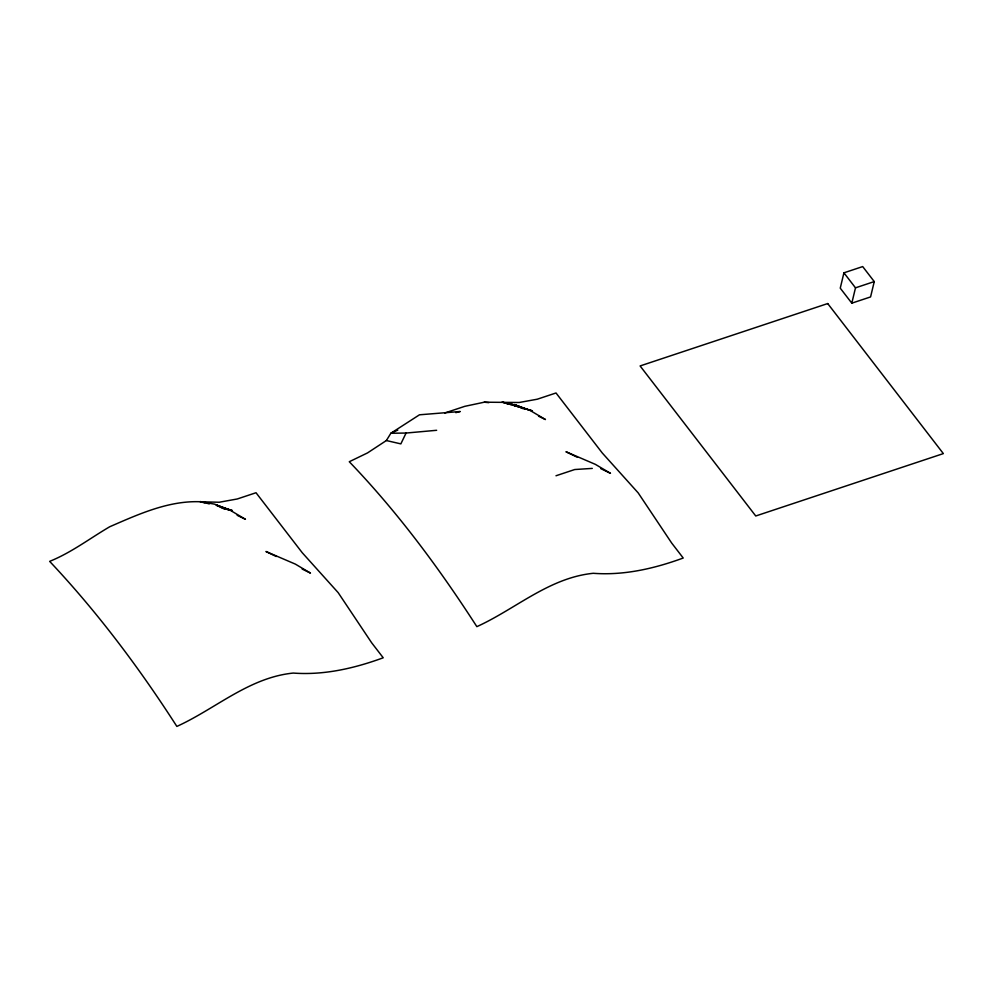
<?xml version="1.0" encoding="UTF-8"?>
<svg xmlns="http://www.w3.org/2000/svg" width="993" height="993" viewBox="0 0 993 993"><rect width="100%" height="100%" fill="white"/><g stroke="black" fill="none" stroke-linecap="round" stroke-linejoin="round"><path stroke-width="1.49" d="M843.926 272.827L840.252 288.169L851.808 303.163L870.576 296.932L874.262 281.59L862.694 266.583L843.926 272.827L855.494 287.833L851.808 303.163M436.647 430.292L406.075 433.047L400.849 443.883L386.364 440.544L367.497 452.932L349.275 461.733C397.498 511.929 439.179 568.182 476.851 626.645C515.715 609.007 549.042 577.765 593.243 573.296C624.088 575.605 654.412 568.567 683.221 558.029L671.665 543.022L638.189 492.9L602.279 452.994L556.018 392.98L537.263 399.211L519.215 402.488L484.261 402.202L464.774 406.336L444.69 413.014M386.364 440.544L390.87 433.246L419.48 414.801L460.218 411.512L455.812 412.654M397.783 430.118L390.87 433.246L406.075 433.047M855.494 287.833L874.262 281.59M555.993 475.771L574.748 469.528L592.287 468.398M202.051 501.837C169.604 499.976 138.871 514.101 109.751 526.737C89.78 538.429 71.26 552.679 49.65 561.368C97.339 611.986 139.268 667.929 176.853 726.417C215.717 708.766 249.032 677.524 293.233 673.068C324.078 675.364 354.414 668.326 383.224 657.788L371.655 642.781L338.191 592.672L302.269 552.753L256.02 492.739L237.253 498.982L219.205 502.247L202.051 501.837L209.262 503.923M484.261 402.202L488.854 402.661M513.344 405.144L532.372 410.841L513.604 405.417M511.296 404.647L504.332 402.848L516.41 405.454L525.694 408.868L509.248 403.679L521.052 407.167L514.089 405.367M510.712 404.585L502.048 402.078L516.41 405.454L523.323 408.806M220.818 507.262L232.374 510.601L216.4 505.214L224.703 509.248M204.347 502.83L200.015 501.577L214.562 504.146L230.339 510.34L245.445 519.302L237.153 515.28M224.555 508.664L230.339 510.34L216.4 505.214M514.213 404.499L530.336 410.581L545.455 419.542L538.541 416.191M577.554 457.363L565.96 451.741L595.353 464.352L610.472 473.326L600.79 468.634M276.265 556.502L265.95 551.5L295.355 564.111L310.461 573.085L302.157 569.063M827.715 303.56L640.1 365.945L755.747 515.988L943.35 453.602L827.715 303.56"/></g></svg>
